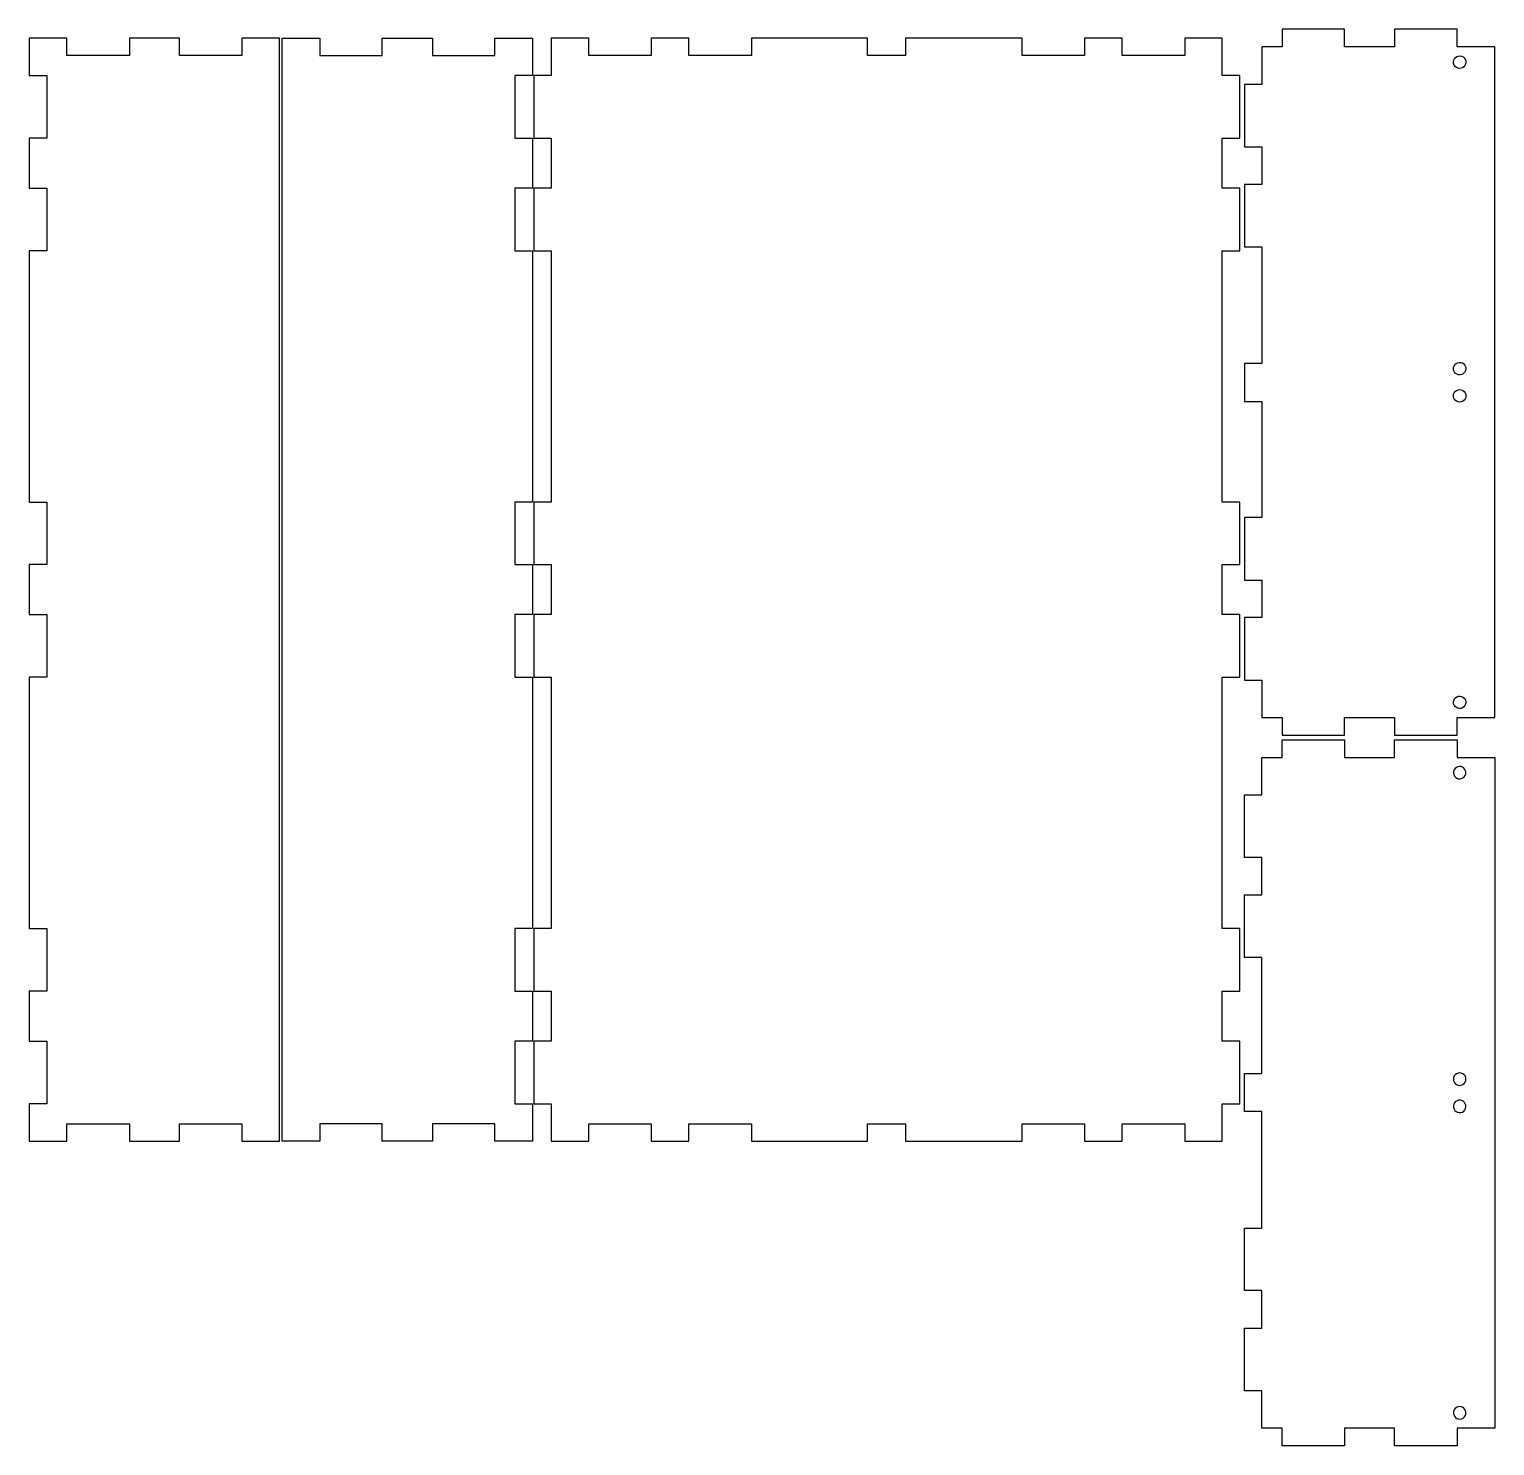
# Model space of a CAD drawing. Header units: metres. Extents: x 54 to 640, y 1749 to 2315.
import ezdxf

# ---------------------------------------------------------------- set-up
doc = ezdxf.new("R2010")
doc.units = ezdxf.units.M

msp = doc.modelspace()

# ---------------------------------------------------------------- linework, layer by layer
at = {"layer": 'Group#17'}
msp.add_polyline3d([(255.98, 2296.54, 0), (255.98, 2271.54, 0), (262.98, 2271.54, 0), (262.98, 2251.54, 0), (255.98, 2251.54, 0), (255.98, 2226.54, 0), (262.98, 2226.54, 0), (262.98, 2126.04, 0), (255.98, 2126.04, 0), (255.98, 2101.04, 0), (262.98, 2101.04, 0), (262.98, 2081.04, 0), (255.98, 2081.04, 0), (255.98, 2056.04, 0), (262.98, 2056.04, 0), (262.98, 1955.54, 0), (255.98, 1955.54, 0), (255.98, 1930.54, 0), (262.98, 1930.54, 0), (262.98, 1910.54, 0), (255.98, 1910.54, 0), (255.98, 1885.54, 0), (262.98, 1885.54, 0), (262.98, 1870.54, 0), (277.98, 1870.54, 0), (277.98, 1877.54, 0), (302.98, 1877.54, 0), (302.98, 1870.54, 0), (317.98, 1870.54, 0), (317.98, 1877.54, 0), (342.98, 1877.54, 0), (342.98, 1870.54, 0), (389.37, 1870.54, 0), (389.37, 1877.54, 0), (404.57, 1877.54, 0), (404.57, 1870.54, 0), (451.15, 1870.54, 0), (451.15, 1877.54, 0), (476.15, 1877.54, 0), (476.15, 1870.54, 0), (491.15, 1870.54, 0), (491.15, 1877.54, 0), (516.15, 1877.54, 0), (516.15, 1870.54, 0), (531.15, 1870.54, 0), (531.15, 1885.54, 0), (538.15, 1885.54, 0), (538.15, 1910.54, 0), (531.15, 1910.54, 0), (531.15, 1930.54, 0), (538.15, 1930.54, 0), (538.15, 1955.54, 0), (531.15, 1955.54, 0), (531.15, 2056.04, 0), (538.15, 2056.04, 0), (538.15, 2081.04, 0), (531.15, 2081.04, 0), (531.15, 2101.04, 0), (538.15, 2101.04, 0), (538.15, 2126.04, 0), (531.15, 2126.04, 0), (531.15, 2226.54, 0), (538.15, 2226.54, 0), (538.15, 2251.54, 0), (531.15, 2251.54, 0), (531.15, 2271.54, 0), (538.15, 2271.54, 0), (538.15, 2296.54, 0), (531.15, 2296.54, 0), (531.15, 2311.54, 0), (516.15, 2311.54, 0), (516.15, 2304.54, 0), (491.15, 2304.54, 0), (491.15, 2311.54, 0), (476.15, 2311.54, 0), (476.15, 2304.54, 0), (451.15, 2304.54, 0), (451.15, 2311.54, 0), (404.57, 2311.54, 0), (404.57, 2304.54, 0), (389.37, 2304.54, 0), (389.37, 2311.54, 0), (342.98, 2311.54, 0), (342.98, 2304.54, 0), (317.98, 2304.54, 0), (317.98, 2311.54, 0), (302.98, 2311.54, 0), (302.98, 2304.54, 0), (277.98, 2304.54, 0), (277.98, 2311.54, 0), (262.98, 2311.54, 0), (262.98, 2296.54, 0), (255.98, 2296.54, 0)], dxfattribs=at)
at = {"layer": 'Group#3'}
for points in [[(54.39, 2101.04, 0), (54.39, 2081.04, 0), (61.39, 2081.04, 0), (61.39, 2056.04, 0), (54.39, 2056.04, 0), (54.39, 1955.54, 0), (61.39, 1955.54, 0), (61.39, 1930.54, 0), (54.39, 1930.54, 0), (54.39, 1910.54, 0), (61.39, 1910.54, 0), (61.39, 1885.54, 0), (54.39, 1885.54, 0), (54.39, 1870.54, 0), (69.39, 1870.54, 0), (69.39, 1877.54, 0), (94.39, 1877.54, 0), (94.39, 1870.54, 0), (114.39, 1870.54, 0), (114.39, 1877.54, 0), (139.39, 1877.54, 0), (139.39, 1870.54, 0), (154.39, 1870.54, 0), (154.39, 2311.54, 0), (139.39, 2311.54, 0), (139.39, 2304.54, 0), (114.39, 2304.54, 0), (114.39, 2311.54, 0), (94.39, 2311.54, 0), (94.39, 2304.54, 0), (69.39, 2304.54, 0), (69.39, 2311.54, 0), (54.39, 2311.54, 0), (54.39, 2296.54, 0), (61.39, 2296.54, 0), (61.39, 2271.54, 0), (54.39, 2271.54, 0), (54.39, 2251.54, 0), (61.39, 2251.54, 0), (61.39, 2226.54, 0), (54.39, 2226.54, 0), (54.39, 2126.04, 0), (61.39, 2126.04, 0), (61.39, 2101.04, 0), (54.39, 2101.04, 0)], [(255.47, 2101.04, 0), (255.47, 2081.04, 0), (248.47, 2081.04, 0), (248.47, 2056.04, 0), (255.47, 2056.04, 0), (255.47, 1955.54, 0), (248.47, 1955.54, 0), (248.47, 1930.54, 0), (255.47, 1930.54, 0), (255.47, 1910.54, 0), (248.47, 1910.54, 0), (248.47, 1885.54, 0), (255.47, 1885.54, 0), (255.47, 1870.54, 0), (240.47, 1870.54, 0), (240.47, 1877.54, 0), (215.47, 1877.54, 0), (215.47, 1870.54, 0), (195.47, 1870.54, 0), (195.47, 1877.54, 0), (170.47, 1877.54, 0), (170.47, 1870.54, 0), (155.47, 1870.54, 0), (155.47, 2311.54, 0), (170.47, 2311.54, 0), (170.47, 2304.54, 0), (195.47, 2304.54, 0), (195.47, 2311.54, 0), (215.47, 2311.54, 0), (215.47, 2304.54, 0), (240.47, 2304.54, 0), (240.47, 2311.54, 0), (255.47, 2311.54, 0), (255.47, 2296.54, 0), (248.47, 2296.54, 0), (248.47, 2271.54, 0), (255.47, 2271.54, 0), (255.47, 2251.54, 0), (248.47, 2251.54, 0), (248.47, 2226.54, 0), (255.47, 2226.54, 0), (255.47, 2126.04, 0), (248.47, 2126.04, 0), (248.47, 2101.04, 0), (255.47, 2101.04, 0)]]:
    msp.add_polyline3d(points, dxfattribs=at)
at = {"layer": 'Group#30'}
for points in [[(540.05, 2181.46, 0), (540.05, 2166.26, 0), (547.05, 2166.26, 0), (547.05, 2119.88, 0), (540.05, 2119.88, 0), (540.05, 2094.88, 0), (547.05, 2094.88, 0), (547.05, 2079.88, 0), (540.05, 2079.88, 0), (540.05, 2054.88, 0), (547.05, 2054.88, 0), (547.05, 2039.88, 0), (555.05, 2039.88, 0), (555.05, 2032.88, 0), (580.05, 2032.88, 0), (580.05, 2039.88, 0), (600.05, 2039.88, 0), (600.05, 2032.88, 0), (625.05, 2032.88, 0), (625.05, 2039.88, 0), (640.05, 2039.88, 0), (640.05, 2308.04, 0), (625.05, 2308.04, 0), (625.05, 2315.04, 0), (600.05, 2315.04, 0), (600.05, 2308.04, 0), (580.05, 2308.04, 0), (580.05, 2315.04, 0), (555.05, 2315.04, 0), (555.05, 2308.04, 0), (547.05, 2308.04, 0), (547.05, 2293.04, 0), (540.05, 2293.04, 0), (540.05, 2268.04, 0), (547.05, 2268.04, 0), (547.05, 2253.04, 0), (540.05, 2253.04, 0), (540.05, 2228.04, 0), (547.05, 2228.04, 0), (547.05, 2181.46, 0), (540.05, 2181.46, 0)], [(628.44, 2301.16, 0.28), (628.17, 2300.56, 0.28), (627.75, 2300.06, 0.28), (627.22, 2299.68, 0.27), (626.6, 2299.46, 0.27), (625.96, 2299.4, 0.26), (625.31, 2299.51, 0.26), (624.72, 2299.78, 0.26), (624.22, 2300.2, 0.26), (623.84, 2300.73, 0.26), (623.61, 2301.34, 0.26), (623.55, 2301.99, 0.26), (623.66, 2302.64, 0.26), (623.94, 2303.23, 0.26), (624.35, 2303.73, 0.27), (624.89, 2304.11, 0.27), (625.5, 2304.33, 0.28), (626.15, 2304.39, 0.28), (626.79, 2304.28, 0.28), (627.39, 2304.01, 0.29), (627.89, 2303.59, 0.29), (628.26, 2303.06, 0.29), (628.49, 2302.45, 0.29), (628.55, 2301.8, 0.29), (628.44, 2301.16, 0.28)], [(628.3, 2178.33, 0.28), (627.95, 2177.79, 0.28), (627.47, 2177.35, 0.27), (626.89, 2177.05, 0.27), (626.26, 2176.91, 0.26), (625.61, 2176.95, 0.26), (624.99, 2177.15, 0.26), (624.44, 2177.5, 0.26), (624, 2177.98, 0.26), (623.71, 2178.56, 0.26), (623.57, 2179.19, 0.26), (623.6, 2179.84, 0.26), (623.8, 2180.46, 0.26), (624.15, 2181.01, 0.27), (624.64, 2181.44, 0.27), (625.21, 2181.74, 0.27), (625.85, 2181.88, 0.28), (626.5, 2181.85, 0.28), (627.12, 2181.65, 0.28), (627.66, 2181.3, 0.29), (628.1, 2180.81, 0.29), (628.4, 2180.24, 0.29), (628.53, 2179.6, 0.29), (628.5, 2178.95, 0.28), (628.3, 2178.33, 0.28)], [(624.28, 2170.26, 0.27), (624.8, 2170.66, 0.27), (625.41, 2170.91, 0.28), (626.05, 2171, 0.28), (626.7, 2170.91, 0.28), (627.3, 2170.66, 0.29), (627.82, 2170.26, 0.29), (628.22, 2169.75, 0.29), (628.47, 2169.14, 0.29), (628.55, 2168.5, 0.29), (628.47, 2167.85, 0.28), (628.22, 2167.25, 0.28), (627.82, 2166.73, 0.28), (627.3, 2166.33, 0.27), (626.7, 2166.08, 0.27), (626.05, 2166, 0.26), (625.41, 2166.08, 0.26), (624.8, 2166.33, 0.26), (624.28, 2166.73, 0.26), (623.89, 2167.25, 0.26), (623.64, 2167.85, 0.26), (623.55, 2168.5, 0.26), (623.64, 2169.14, 0.26), (623.89, 2169.75, 0.26), (624.28, 2170.26, 0.27)], [(623.85, 2044.84, 0.26), (623.62, 2045.45, 0.26), (623.56, 2046.1, 0.26), (623.67, 2046.74, 0.26), (623.95, 2047.33, 0.26), (624.36, 2047.83, 0.27), (624.89, 2048.2, 0.27), (625.5, 2048.43, 0.28), (626.15, 2048.49, 0.28), (626.79, 2048.38, 0.28), (627.38, 2048.1, 0.29), (627.88, 2047.69, 0.29), (628.26, 2047.15, 0.29), (628.48, 2046.54, 0.29), (628.54, 2045.9, 0.29), (628.43, 2045.26, 0.28), (628.16, 2044.66, 0.28), (627.74, 2044.16, 0.28), (627.21, 2043.79, 0.27), (626.6, 2043.57, 0.27), (625.95, 2043.51, 0.26), (625.31, 2043.62, 0.26), (624.72, 2043.89, 0.26), (624.22, 2044.31, 0.26), (623.85, 2044.84, 0.26)], [(540.05, 1882.39, 0), (540.05, 1897.59, 0), (547.05, 1897.59, 0), (547.05, 1943.98, 0), (540.05, 1943.98, 0), (540.05, 1968.98, 0), (547.05, 1968.98, 0), (547.05, 1983.98, 0), (540.05, 1983.98, 0), (540.05, 2008.98, 0), (547.05, 2008.98, 0), (547.05, 2023.98, 0), (555.05, 2023.98, 0), (555.05, 2030.98, 0), (580.05, 2030.98, 0), (580.05, 2023.98, 0), (600.05, 2023.98, 0), (600.05, 2030.98, 0), (625.05, 2030.98, 0), (625.05, 2023.98, 0), (640.05, 2023.98, 0), (640.05, 1755.81, 0), (625.05, 1755.81, 0), (625.05, 1748.81, 0), (600.05, 1748.81, 0), (600.05, 1755.81, 0), (580.05, 1755.81, 0), (580.05, 1748.81, 0), (555.05, 1748.81, 0), (555.05, 1755.81, 0), (547.05, 1755.81, 0), (547.05, 1770.81, 0), (540.05, 1770.81, 0), (540.05, 1795.81, 0), (547.05, 1795.81, 0), (547.05, 1810.81, 0), (540.05, 1810.81, 0), (540.05, 1835.81, 0), (547.05, 1835.81, 0), (547.05, 1882.39, 0), (540.05, 1882.39, 0)], [(623.85, 2019.02, -0.26), (623.62, 2018.4, -0.26), (623.56, 2017.76, -0.26), (623.67, 2017.12, -0.26), (623.95, 2016.53, -0.26), (624.36, 2016.03, -0.27), (624.89, 2015.65, -0.27), (625.5, 2015.43, -0.28), (626.15, 2015.37, -0.28), (626.79, 2015.48, -0.28), (627.38, 2015.75, -0.29), (627.88, 2016.17, -0.29), (628.26, 2016.7, -0.29), (628.48, 2017.31, -0.29), (628.54, 2017.96, -0.29), (628.43, 2018.6, -0.28), (628.16, 2019.19, -0.28), (627.74, 2019.69, -0.28), (627.21, 2020.06, -0.27), (626.6, 2020.29, -0.27), (625.95, 2020.35, -0.26), (625.31, 2020.24, -0.26), (624.72, 2019.96, -0.26), (624.22, 2019.55, -0.26), (623.85, 2019.02, -0.26)], [(624.28, 1893.59, -0.27), (624.8, 1893.19, -0.27), (625.41, 1892.94, -0.28), (626.05, 1892.86, -0.28), (626.7, 1892.94, -0.28), (627.3, 1893.19, -0.29), (627.82, 1893.59, -0.29), (628.22, 1894.11, -0.29), (628.47, 1894.71, -0.29), (628.55, 1895.36, -0.29), (628.47, 1896, -0.28), (628.22, 1896.61, -0.28), (627.82, 1897.12, -0.28), (627.3, 1897.52, -0.27), (626.7, 1897.77, -0.27), (626.05, 1897.86, -0.26), (625.41, 1897.77, -0.26), (624.8, 1897.52, -0.26), (624.28, 1897.12, -0.26), (623.89, 1896.61, -0.26), (623.64, 1896, -0.26), (623.55, 1895.36, -0.26), (623.64, 1894.71, -0.26), (623.89, 1894.11, -0.26), (624.28, 1893.59, -0.27)], [(628.3, 1885.52, -0.28), (627.95, 1886.07, -0.28), (627.47, 1886.51, -0.27), (626.89, 1886.8, -0.27), (626.26, 1886.94, -0.26), (625.61, 1886.91, -0.26), (624.99, 1886.71, -0.26), (624.44, 1886.36, -0.26), (624, 1885.87, -0.26), (623.71, 1885.3, -0.26), (623.57, 1884.66, -0.26), (623.6, 1884.01, -0.26), (623.8, 1883.39, -0.26), (624.15, 1882.85, -0.27), (624.64, 1882.41, -0.27), (625.21, 1882.11, -0.27), (625.85, 1881.98, -0.28), (626.5, 1882.01, -0.28), (627.12, 1882.21, -0.28), (627.66, 1882.56, -0.29), (628.1, 1883.04, -0.29), (628.4, 1883.62, -0.29), (628.53, 1884.25, -0.29), (628.5, 1884.9, -0.28), (628.3, 1885.52, -0.28)], [(628.44, 1762.7, -0.28), (628.17, 1763.29, -0.28), (627.75, 1763.79, -0.28), (627.22, 1764.17, -0.27), (626.6, 1764.4, -0.27), (625.96, 1764.46, -0.26), (625.31, 1764.34, -0.26), (624.72, 1764.07, -0.26), (624.22, 1763.65, -0.26), (623.84, 1763.12, -0.26), (623.61, 1762.51, -0.26), (623.55, 1761.86, -0.26), (623.66, 1761.22, -0.26), (623.94, 1760.62, -0.26), (624.35, 1760.12, -0.27), (624.89, 1759.75, -0.27), (625.5, 1759.52, -0.28), (626.15, 1759.46, -0.28), (626.79, 1759.57, -0.28), (627.39, 1759.84, -0.29), (627.89, 1760.26, -0.29), (628.26, 1760.79, -0.29), (628.49, 1761.4, -0.29), (628.55, 1762.05, -0.29), (628.44, 1762.7, -0.28)]]:
    msp.add_polyline3d(points, dxfattribs=at)

doc.saveas('drawing.dxf')
